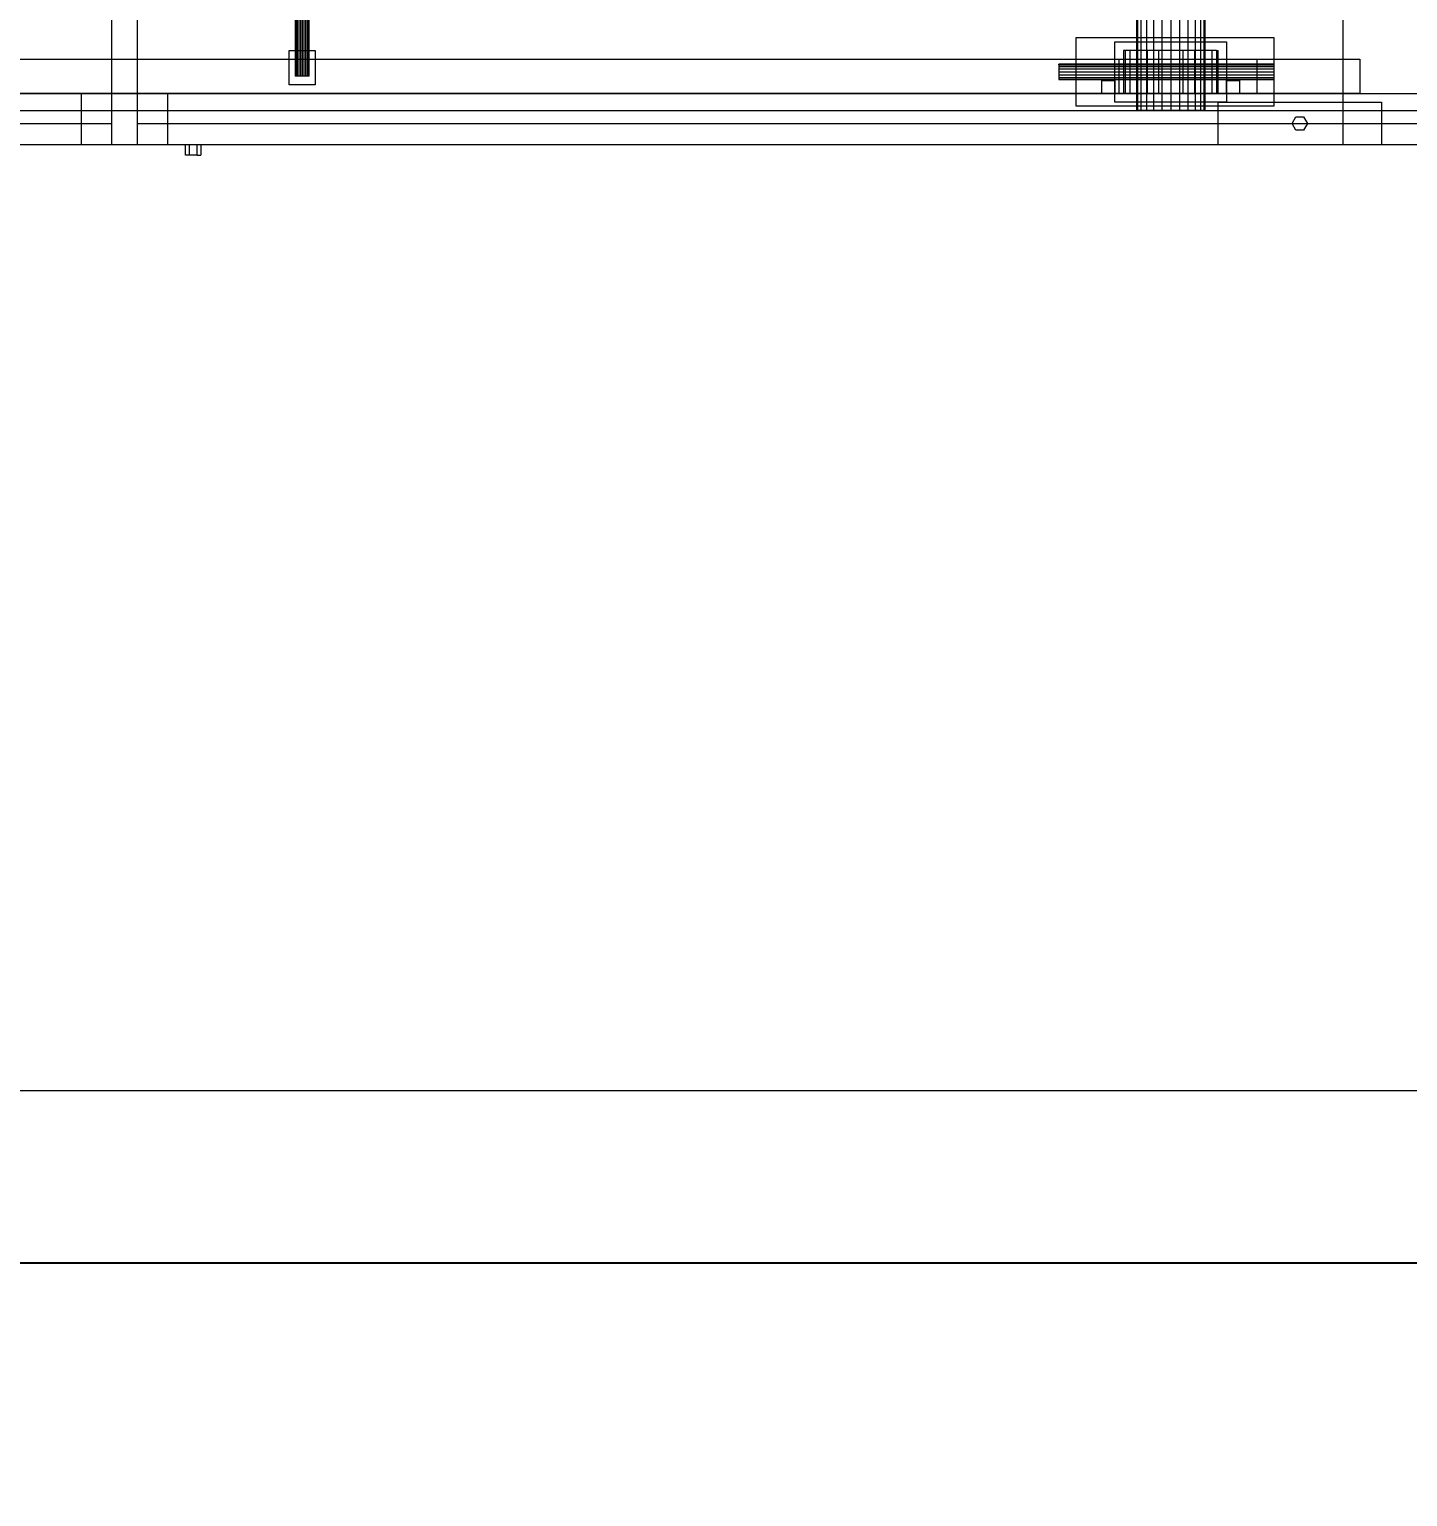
# Model space of a CAD drawing. Header units: millimetres. Extents: x -191664 to 191490, y -197311 to 10263.
# Drawn here: x 55940 to 57543, y -20972 to -19266 of the extents above; entities that cross this region are included whole.
import ezdxf

# ---------------------------------------------------------------- set-up
doc = ezdxf.new("R2010")
doc.units = ezdxf.units.MM
for name, color, linetype, lineweight in [('ACCESOS_PROPUESTOS', 30, 'Continuous', 0), ('COTAS_INSTALACION_P', 30, 'Continuous', 0), ('COTAS_O', 1, 'Continuous', 0), ('superior_secador', 7, 'Continuous', 0)]:
    doc.layers.add(name, color=color, linetype=linetype, lineweight=lineweight)
doc.dimstyles.new('PLANTA_100', dxfattribs={"dimtxt": 250, "dimasz": 150, "dimexe": 150, "dimexo": 80, "dimgap": 100, "dimtad": 1, "dimtih": 1, "dimtoh": 1, "dimdec": 1, "dimdsep": 46, "dimcen": 0.09, "dimclrd": 1, "dimclre": 1, "dimclrt": 1, "dimadec": 0, "dimazin": 0, "dimtfac": 1, "dimtdec": 4, "dimtofl": 0, "dimtmove": 0, "dimatfit": 3, "dimfxl": 1, "dimtolj": 1, "dimtzin": 0, "dimarcsym": 0})

# ---------------------------------------------------------------- blocks, each defined once
blk = doc.blocks.new('*D5')
at = {"layer": 'COTAS_INSTALACION_P', "color": 1, "lineweight": -2, "transparency": 16777216}
for p, q in [((-1000, -18080), (-1000, -25850)), ((60117.1, -18080), (60117.1, -25850)), ((-850, -25700), (59967.1, -25700))]:
    blk.add_line(p, q, dxfattribs=at)
at = {"layer": 'COTAS_INSTALACION_P', "color": 1, "transparency": 16777216}
for points in [[(-850, -25675), (-850, -25725), (-1000, -25700)], [(59967.1, -25675), (59967.1, -25725), (60117.1, -25700)]]:
    blk.add_solid(points, dxfattribs=at)
at = {"layer": 'Defpoints', "color": 0, "transparency": 16777216}
for p in [(-1000, -18000), (60117.1, -18000), (60117.1, -25700)]:
    blk.add_point(p, dxfattribs=at)
blk = doc.blocks.new('*D39')
at = {"layer": 'COTAS_O', "color": 1, "lineweight": -2, "transparency": 16777216}
for p, q in [((37717.1, -19480), (37717.1, -20850)), ((57717.1, -19480), (57717.1, -20850)), ((37867.1, -20700), (57567.1, -20700))]:
    blk.add_line(p, q, dxfattribs=at)
at = {"layer": 'COTAS_O', "color": 1, "transparency": 16777216}
for points in [[(37867.1, -20675), (37867.1, -20725), (37717.1, -20700)], [(57567.1, -20675), (57567.1, -20725), (57717.1, -20700)]]:
    blk.add_solid(points, dxfattribs=at)
at = {"layer": 'Defpoints', "color": 0, "transparency": 16777216}
for p in [(37717.1, -19400), (57717.1, -19400), (57717.1, -20700)]:
    blk.add_point(p, dxfattribs=at)

msp = doc.modelspace()

# ---------------------------------------------------------------- linework, layer by layer
at = {"layer": 'ACCESOS_PROPUESTOS'}
msp.add_line((60117.12, -20500), (-1000, -20500), dxfattribs=at)
at = {"layer": 'superior_secador', "color": 9, "true_color": 0xb8c6c1}
for p, q in [((57467.12, -16600), (57467.12, -19400)), ((56035.45, -16625), (56035.45, -19375)), ((56065.45, -19375), (56065.45, -16625)), ((57467.12, -19400), (37717.12, -19400))]:
    msp.add_line(p, q, dxfattribs=at)
at = {"layer": 'superior_secador', "color": 253, "true_color": 0xa4b0b5}
for p, q in [((57227.12, -16640), (57227.12, -19360)), ((57228.48, -16640), (57228.48, -19360)), ((57232.47, -16640), (57232.47, -19360)), ((57238.83, -16640), (57238.83, -19360)), ((57247.12, -16640), (57247.12, -19360)), ((57256.76, -16640), (57256.76, -19360)), ((57267.12, -16640), (57267.12, -19360)), ((57277.47, -16640), (57277.47, -19360)), ((57287.12, -16640), (57287.12, -19360)), ((57295.4, -16640), (57295.4, -19360)), ((57301.76, -16640), (57301.76, -19360)), ((57305.75, -16640), (57305.75, -19360)), ((57307.12, -19360), (57307.12, -16640)), ((56249.12, -16680), (56249.12, -19320)), ((56249.39, -16680), (56249.39, -19320)), ((56250.19, -16680), (56250.19, -19320)), ((56251.46, -16680), (56251.46, -19320)), ((56253.12, -16680), (56253.12, -19320)), ((56255.05, -16680), (56255.05, -19320)), ((56257.12, -16680), (56257.12, -19320)), ((56259.19, -16680), (56259.19, -19320)), ((56261.12, -16680), (56261.12, -19320)), ((56262.77, -16680), (56262.77, -19320)), ((56264.04, -16680), (56264.04, -19320)), ((56264.84, -16680), (56264.84, -19320)), ((56265.12, -19320), (56265.12, -16680)), ((57213.99, -19290), (57212.12, -19290)), ((57212.12, -19290), (57212.12, -19340)), ((57219.48, -19290), (57213.99, -19290)), ((57213.99, -19290), (57213.99, -19340)), ((57228.22, -19290), (57219.48, -19290)), ((57219.48, -19290), (57219.48, -19340)), ((57239.62, -19290), (57228.22, -19290)), ((57228.22, -19290), (57228.22, -19340)), ((57252.88, -19290), (57239.62, -19290)), ((57239.62, -19290), (57239.62, -19340)), ((57267.12, -19290), (57252.88, -19290)), ((57252.88, -19290), (57252.88, -19340)), ((57281.35, -19290), (57267.12, -19290)), ((57267.12, -19290), (57267.12, -19340)), ((57294.62, -19290), (57281.35, -19290)), ((57281.35, -19290), (57281.35, -19340)), ((57306.01, -19290), (57294.62, -19290)), ((57294.62, -19290), (57294.62, -19340)), ((57314.75, -19290), (57306.01, -19290)), ((57306.01, -19290), (57306.01, -19340)), ((57320.24, -19290), (57314.75, -19290)), ((57314.75, -19290), (57314.75, -19340)), ((57320.24, -19290), (57322.12, -19290)), ((57320.24, -19290), (57320.24, -19340)), ((57322.12, -19340), (57322.12, -19290)), ((56249.39, -19320), (56249.12, -19320)), ((56250.19, -19320), (56249.39, -19320)), ((56251.46, -19320), (56250.19, -19320)), ((56253.12, -19320), (56251.46, -19320)), ((56255.05, -19320), (56253.12, -19320)), ((56257.12, -19320), (56255.05, -19320)), ((56259.19, -19320), (56257.12, -19320)), ((56261.12, -19320), (56259.19, -19320)), ((56262.77, -19320), (56261.12, -19320)), ((56264.04, -19320), (56262.77, -19320)), ((56264.84, -19320), (56264.04, -19320)), ((56265.12, -19320), (56264.84, -19320)), ((57213.99, -19340), (57212.12, -19340)), ((57219.48, -19340), (57213.99, -19340)), ((57228.22, -19340), (57219.48, -19340)), ((57239.62, -19340), (57228.22, -19340)), ((57252.88, -19340), (57239.62, -19340)), ((57267.12, -19340), (57252.88, -19340)), ((57281.35, -19340), (57267.12, -19340)), ((57294.62, -19340), (57281.35, -19340)), ((57306.01, -19340), (57294.62, -19340)), ((57314.75, -19340), (57306.01, -19340)), ((57320.24, -19340), (57314.75, -19340)), ((57322.12, -19340), (57320.24, -19340)), ((57228.48, -19360), (57227.12, -19360)), ((57232.47, -19360), (57228.48, -19360)), ((57238.83, -19360), (57232.47, -19360)), ((57247.12, -19360), (57238.83, -19360)), ((57256.76, -19360), (57247.12, -19360)), ((57267.12, -19360), (57256.76, -19360)), ((57277.47, -19360), (57267.12, -19360)), ((57287.12, -19360), (57277.47, -19360)), ((57295.4, -19360), (57287.12, -19360)), ((57301.76, -19360), (57295.4, -19360)), ((57305.75, -19360), (57301.76, -19360)), ((57307.12, -19360), (57305.75, -19360))]:
    msp.add_line(p, q, dxfattribs=at)
at = {"layer": 'superior_secador', "color": 8, "true_color": 0x617680}
for p, q in [((57157.12, -19355), (57157.12, -19275)), ((57157.12, -19275), (57387.12, -19275)), ((57202.12, -19350), (57202.12, -19280)), ((57202.12, -19280), (57332.12, -19280)), ((57332.12, -19280), (57332.12, -19350)), ((57387.12, -19275), (57387.12, -19355)), ((38067.12, -19300), (57367.12, -19300)), ((56242.12, -19330), (56242.12, -19290)), ((56242.12, -19290), (56272.12, -19290)), ((56272.12, -19290), (56272.12, -19330)), ((57207.12, -19340), (57207.12, -19300)), ((57207.12, -19300), (57487.12, -19300)), ((57367.12, -19300), (57367.12, -19340)), ((57487.12, -19300), (57487.12, -19340)), ((56272.12, -19330), (56242.12, -19330)), ((57187.12, -19340), (57187.12, -19325)), ((57187.12, -19325), (57202.12, -19325)), ((57202.12, -19325), (57202.12, -19340)), ((57332.12, -19340), (57332.12, -19325)), ((57332.12, -19325), (57347.12, -19325)), ((57347.12, -19325), (57347.12, -19340)), ((57367.12, -19340), (38067.12, -19340)), ((57202.12, -19340), (57187.12, -19340)), ((57332.12, -19350), (57202.12, -19350)), ((57487.12, -19340), (57207.12, -19340)), ((57347.12, -19340), (57332.12, -19340)), ((57387.12, -19355), (57157.12, -19355))]:
    msp.add_line(p, q, dxfattribs=at)
at = {"layer": 'superior_secador', "color": 9, "true_color": 0xb2bdc0}
for p, q in [((57137.12, -19306.69), (57137.12, -19306)), ((57387.12, -19306), (57137.12, -19306)), ((57137.12, -19306.69), (57137.12, -19308.64)), ((57137.12, -19306.69), (57387.12, -19306.69)), ((57137.12, -19308.64), (57137.12, -19311.56)), ((57137.12, -19308.64), (57387.12, -19308.64)), ((57137.12, -19311.56), (57137.12, -19315)), ((57137.12, -19311.56), (57387.12, -19311.56)), ((57137.12, -19315), (57137.12, -19318.44)), ((57137.12, -19315), (57387.12, -19315)), ((57387.12, -19306), (57387.12, -19306.69)), ((57387.12, -19306.69), (57387.12, -19308.64)), ((57387.12, -19308.64), (57387.12, -19311.56)), ((57387.12, -19311.56), (57387.12, -19315)), ((57387.12, -19315), (57387.12, -19318.44)), ((57137.12, -19318.44), (57137.12, -19321.36)), ((57137.12, -19318.44), (57387.12, -19318.44)), ((57137.12, -19321.36), (57137.12, -19323.31)), ((57137.12, -19321.36), (57387.12, -19321.36)), ((57137.12, -19323.31), (57137.12, -19324)), ((57137.12, -19323.31), (57387.12, -19323.31)), ((57137.12, -19324), (57387.12, -19324)), ((57387.12, -19318.44), (57387.12, -19321.36)), ((57387.12, -19321.36), (57387.12, -19323.31)), ((57387.12, -19323.31), (57387.12, -19324))]:
    msp.add_line(p, q, dxfattribs=at)
at = {"layer": 'superior_secador', "color": 251, "true_color": 0x536a64}
for p, q in [((37717.12, -19340), (57717.12, -19340)), ((56000.45, -19400), (56000.45, -19340)), ((56000.45, -19340), (56100.45, -19340)), ((56100.45, -19340), (56100.45, -19400)), ((37717.12, -19360), (57717.12, -19360)), ((57717.12, -19400), (37717.12, -19400)), ((56100.45, -19400), (56000.45, -19400))]:
    msp.add_line(p, q, dxfattribs=at)
at = {"layer": 'superior_secador', "color": 142, "true_color": 0x159eb4}
for p, q in [((57322.12, -19400), (57322.12, -19350)), ((57322.12, -19350), (57512.12, -19350)), ((57512.12, -19350), (57512.12, -19400)), ((57512.12, -19400), (57322.12, -19400))]:
    msp.add_line(p, q, dxfattribs=at)
at = {"layer": 'superior_secador', "color": 43, "true_color": 0xe7bf45}
for p, q in [((57408.12, -19375), (57412.62, -19367.21)), ((57412.62, -19367.21), (57421.62, -19367.21)), ((57421.62, -19367.21), (57426.12, -19375)), ((57412.62, -19382.79), (57408.12, -19375)), ((57421.62, -19382.79), (57412.62, -19382.79)), ((57426.12, -19375), (57421.62, -19382.79)), ((56125.95, -19400), (56121.45, -19400)), ((56121.45, -19412), (56121.45, -19400)), ((56134.95, -19400), (56125.95, -19400)), ((56125.95, -19412), (56125.95, -19400)), ((56139.45, -19400), (56134.95, -19400)), ((56134.95, -19412), (56134.95, -19400)), ((56139.45, -19400), (56139.45, -19412)), ((56125.95, -19412), (56121.45, -19412)), ((56134.95, -19412), (56125.95, -19412)), ((56134.95, -19412), (56139.45, -19412))]:
    msp.add_line(p, q, dxfattribs=at)
at = {"layer": 'superior_secador', "color": 254, "true_color": 0xd8e0dc}
for p, q in [((54398.78, -19375), (56035.45, -19375)), ((56035.45, -19375), (56035.45, -19400)), ((56065.45, -19400), (56065.45, -19375)), ((56065.45, -19375), (57702.12, -19375)), ((56035.45, -19400), (54398.78, -19400)), ((57702.12, -19400), (56065.45, -19400))]:
    msp.add_line(p, q, dxfattribs=at)

# ---------------------------------------------------------------- dimensions: what is measured, and where the dimension line sits
at = {"layer": 'COTAS_INSTALACION_P'}
dim = msp.add_aligned_dim(p1=(-1000, -18000), p2=(60117.12, -18000), distance=-7700, text='<> P', dimstyle='PLANTA_100', dxfattribs=at)
dim.commit()
dim.dimension.update_dxf_attribs({"geometry": '*D5', "text_midpoint": (29558.56, -25700)})
at = {"layer": 'COTAS_O'}
dim = msp.add_aligned_dim(p1=(37717.12, -19400), p2=(57717.12, -19400), distance=-1300, text='<> O', dimstyle='PLANTA_100', dxfattribs=at)
dim.commit()
dim.dimension.update_dxf_attribs({"geometry": '*D39', "text_midpoint": (47717.12, -20700)})

doc.saveas('drawing.dxf')
